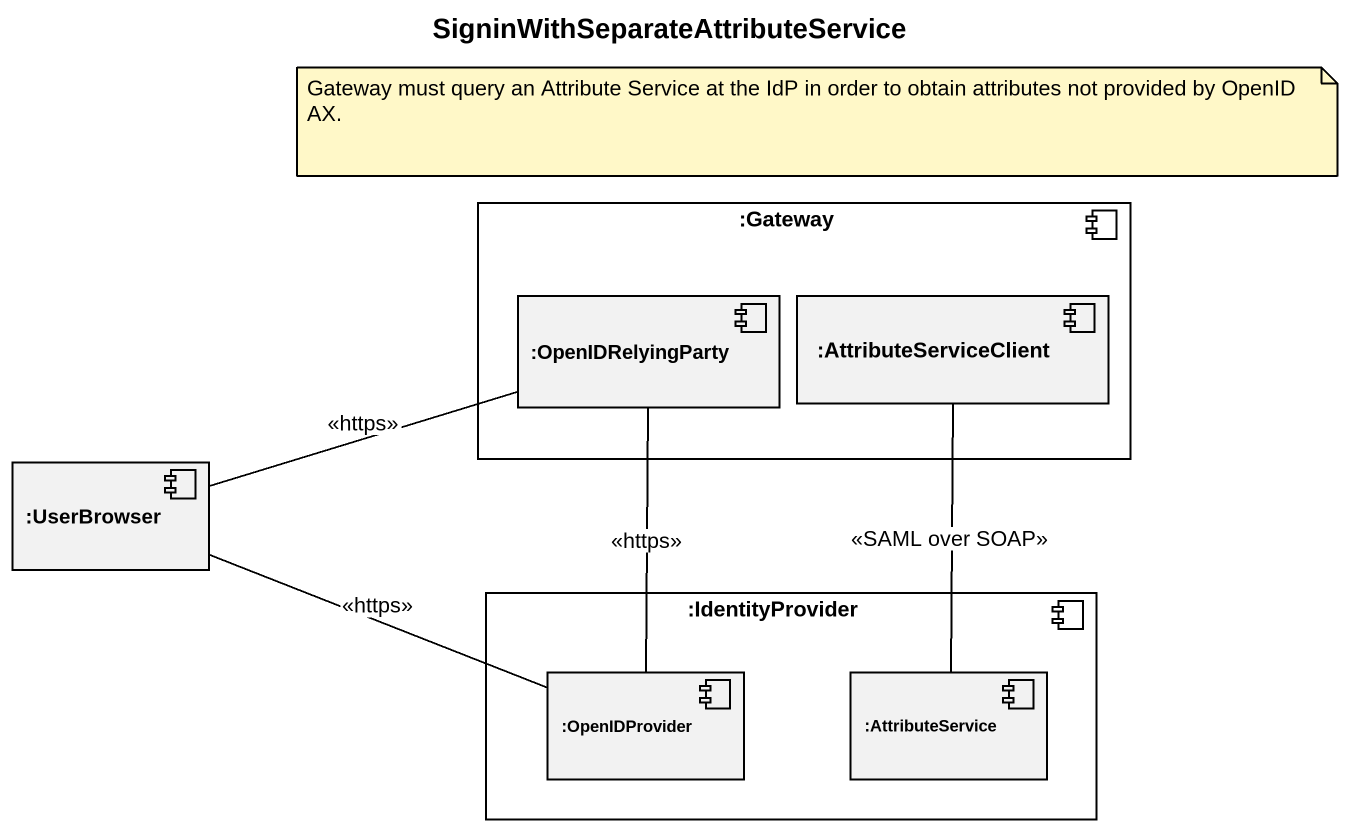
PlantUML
@startuml
title SigninWithSeparateAttributeService
component ":Gateway" as Gateway {
  component ":OpenIDRelyingParty" as OpenIDRelyingParty
  component ":AttributeServiceClient" as AttributeServiceClient
}
component ":UserBrowser" as UserBrowser
component ":IdentityProvider" as IdentityProvider {
  component ":OpenIDProvider" as OpenIDProvider
  component ":AttributeService" as AttributeService
}
AttributeServiceClient -- AttributeService : <<SAML over SOAP>>
UserBrowser -right- OpenIDRelyingParty : <<https>>
UserBrowser -right- OpenIDProvider : <<https>>
OpenIDProvider -up- OpenIDRelyingParty : <<https>>
note as N1
  Gateway must query an Attribute Service at the IdP in order to obtain attributes not provided by OpenID AX.
end note
@enduml
